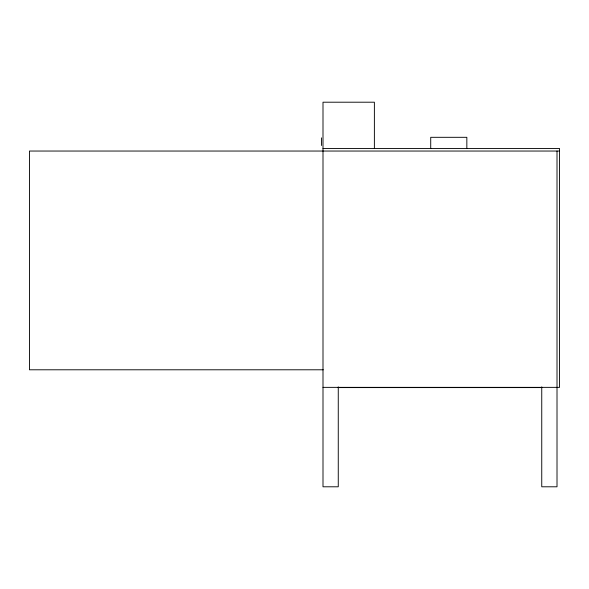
<?xml version="1.0" encoding="UTF-8"?>
<svg xmlns="http://www.w3.org/2000/svg" width="589" height="589" viewBox="0 0 589 589"><rect width="100%" height="100%" fill="white"/><g stroke="black" fill="none" stroke-linecap="round" stroke-linejoin="round"><path stroke-width="0.88" d="M323 148.502L559.55 148.502L559.55 387.363L323 387.363M559.55 151.042L29.45 151.042L29.45 369.789L323.28 369.789M338.263 387.591L541.747 387.591M557.01 151.042L557.01 486.794L541.747 486.794L541.747 386.885M466.841 148.502L466.841 137.311L430.721 137.311L430.721 148.502M374.383 148.502L374.383 102.206L323 102.206L323 486.794L338.263 486.794L338.263 386.885M321.476 137.848L321.476 145.512"/></g></svg>
